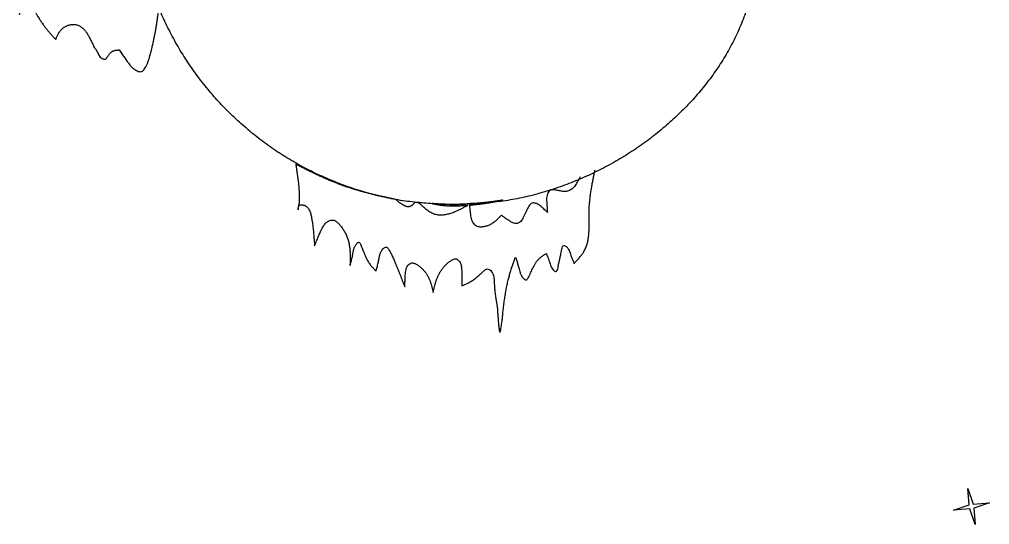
# Model space of a CAD drawing. Extents: x 21 to 206, y 32 to 218.
# Drawn here: x 47.4 to 168.2, y 31.7 to 94.6 of the extents above; entities that cross this region are included whole.
import ezdxf

# ---------------------------------------------------------------- set-up
doc = ezdxf.new("R2010")
doc.units = 0
doc.layers.add('Capa_1', color=7, linetype='CONTINUOUS')

msp = doc.modelspace()

# ---------------------------------------------------------------- linework, layer by layer
at = {"layer": 'Capa_1', "color": 7}
for p, q in [((135.893353, 91.935059), (135.893353, 91.935059)), ((131.455521, 85.563562), (131.455521, 85.563562)), ((82.241921, 71.574819), (82.241921, 71.574819)), ((106.711417, 60.085302), (106.927492, 58.887533)), ((165.686698, 34.196016), (165.535652, 36.249126)), ((165.535652, 36.249126), (166.185875, 34.295866)), ((163.733446, 33.545804), (165.686698, 34.196016)), ((166.185875, 34.295866), (168.238963, 34.446911)), ((168.238963, 34.446911), (166.285712, 33.796699)), ((165.786534, 33.696849), (163.733446, 33.545804)), ((166.436757, 31.743589), (165.786534, 33.696849)), ((166.285712, 33.796699), (166.436757, 31.743589))]:
    msp.add_line(p, q, dxfattribs=at)
for points, knots in [([(101.58415, 71.5293), (100.805123, 71.570122), (99.248447, 71.651694), (96.918754, 71.831165), (94.599731, 72.125609), (92.305777, 72.592004), (90.044074, 73.212019), (87.822488, 73.967092), (85.645501, 74.840088), (83.522525, 75.833145), (81.483113, 76.9372), (79.534103, 78.149524), (77.677948, 79.459677), (75.899737, 80.874048), (74.204633, 82.386653), (72.598099, 83.992534), (71.085149, 85.687131), (69.671134, 87.465527), (68.361296, 89.322358), (67.148335, 91.2725), (66.042031, 93.312839), (65.048488, 95.437209), (64.180735, 97.615978), (63.440221, 99.841121), (62.828939, 102.105213), (62.349409, 104.397986), (62.002919, 106.711713), (61.791446, 109.03828), (61.729516, 110.982929), (61.750085, 112.536911), (61.799993, 113.699847), (61.884383, 114.860008), (62.003016, 116.016483), (62.155534, 117.168314), (62.34177, 118.31502), (62.561478, 119.455604), (62.814348, 120.589107), (63.099386, 121.711838), (63.416008, 122.822938), (63.763572, 123.921596), (64.142607, 125.009956), (64.552779, 126.087128), (64.993779, 127.152213), (65.465238, 128.204198), (65.966825, 129.242184), (66.498221, 130.265256), (67.060635, 131.275246), (67.654019, 132.271062), (68.278029, 133.251746), (68.930422, 134.213774), (69.610574, 135.156366), (70.317882, 136.078742), (71.051732, 136.980133), (71.811512, 137.85977), (72.596611, 138.716872), (73.406422, 139.550672), (74.240329, 140.360383), (75.097535, 141.145394), (75.977258, 141.905102), (76.878715, 142.6389), (77.801125, 143.346188), (78.743697, 144.026352), (79.705651, 144.678787), (80.686202, 145.302892), (81.681816, 145.896418), (82.691535, 146.459033), (83.71429, 146.990651), (84.752, 147.492465), (85.803769, 147.964111), (86.868709, 148.405219), (87.945927, 148.815421), (89.034534, 149.19435), (90.133637, 149.541639), (91.245436, 149.857796), (92.369114, 150.142135), (93.50376, 150.394206), (94.645292, 150.613093), (95.792727, 150.798668), (96.945091, 150.950797), (98.101393, 151.069354), (99.26066, 151.154203), (100.421908, 151.205219), (101.584159, 151.222271), (102.746419, 151.205221), (103.907692, 151.154206), (105.066984, 151.069359), (106.223312, 150.950806), (107.375701, 150.798678), (108.523137, 150.613107), (109.664645, 150.394222), (110.79924, 150.142152), (111.922833, 149.857811), (113.034511, 149.541637), (114.13346, 149.19434), (115.221935, 148.815394), (116.299045, 148.405173), (117.363907, 147.964056), (118.41569, 147.492396), (119.453513, 146.990566), (120.476492, 146.458948), (121.486562, 145.896357), (122.482667, 145.30289), (123.463823, 144.678828), (124.426314, 144.026472), (125.369331, 143.346397), (126.292052, 142.639148), (127.193486, 141.905408), (128.072813, 141.14575), (128.929186, 140.360738), (129.761748, 139.550921), (130.569634, 138.716874), (131.352417, 137.859598), (132.11005, 136.979646), (132.842097, 136.077942), (133.548198, 135.155442), (134.228304, 134.212687), (134.88206, 133.250557), (135.509159, 132.269929), (136.107629, 131.274528), (136.677466, 130.26538), (137.217571, 129.242891), (137.727535, 128.205859), (138.206055, 127.154735), (138.651618, 126.089967), (139.062292, 125.012947), (139.436561, 123.924432), (139.772783, 122.825328), (140.070211, 121.712774), (140.326638, 120.587729), (140.5462, 119.452564), (140.733152, 118.310139), (140.891925, 117.162111), (141.027157, 116.009744), (141.143639, 114.853881), (141.246147, 113.695212), (141.339337, 112.534258), (141.398311, 111.760046), (141.427798, 111.372936)], [0, 0, 0, 0, 2.340259, 4.676377, 7.00847, 9.348231, 11.692645, 14.039333, 16.383711, 18.725742, 21.066731, 23.336723, 25.60763, 27.878846, 30.149374, 32.41958, 34.689757, 36.960835, 39.231956, 41.502985, 43.846706, 46.190641, 48.534607, 50.878397, 53.222136, 55.566209, 57.901674, 60.236805, 62.570817, 63.734809, 64.898585, 66.062302, 67.223978, 68.38571, 69.547456, 70.708672, 71.86987, 73.031062, 74.183224, 75.335389, 76.487556, 77.64017, 78.792784, 79.9454, 81.09809, 82.250778, 83.403461, 84.56567, 85.727888, 86.890108, 88.052297, 89.214483, 90.376671, 91.538835, 92.700998, 93.863158, 95.025334, 96.187516, 97.3497, 98.511904, 99.674107, 100.836312, 101.998471, 103.160627, 104.322776, 105.475281, 106.62779, 107.780301, 108.932824, 110.085345, 111.237866, 112.390374, 113.542879, 114.69538, 115.857519, 117.019664, 118.181811, 119.34401, 120.506207, 121.668405, 122.830612, 123.992816, 125.155015, 126.31724, 127.479471, 128.641702, 129.803926, 130.966147, 132.128371, 133.290469, 134.452565, 135.614652, 136.76701, 137.919371, 139.071733, 140.224187, 141.376639, 142.529092, 143.6818, 144.834508, 145.987215, 147.149852, 148.312496, 149.475143, 150.637567, 151.79999, 152.962418, 154.12399, 155.285556, 156.447106, 157.607823, 158.768552, 159.929286, 161.090853, 162.252415, 163.413965, 164.577795, 165.741632, 166.9055, 168.06174, 169.217949, 170.374146, 171.528155, 172.682185, 173.836277, 174.985523, 176.134715, 177.283722, 178.439613, 179.595674, 180.751788, 181.912061, 183.072242, 184.232415, 185.397097, 186.561767, 187.72646, 187.72646, 187.72646, 187.72646]), ([(141.427798, 111.372936), (141.306517, 110.594911), (141.063963, 109.038912), (140.681572, 106.707808), (140.264309, 104.39512), (139.79488, 102.104827), (139.253716, 99.842566), (138.621243, 97.615435), (137.88044, 95.433634), (137.017661, 93.309909), (136.02053, 91.263229), (134.87913, 89.31126), (133.611456, 87.457081), (132.215365, 85.681185), (130.701108, 83.988513), (129.077022, 82.38368), (127.357468, 80.874231), (125.55092, 79.461885), (123.663294, 78.151548), (121.689216, 76.940716), (119.632715, 75.836472), (117.499674, 74.842014), (115.318294, 73.967447), (113.097293, 73.211593), (110.841085, 72.591373), (108.552591, 72.124509), (106.238909, 71.830139), (103.91455, 71.651095), (102.361414, 71.569923), (101.58415, 71.5293)], [0, 0, 0, 0, 2.362262, 4.72437, 7.086619, 9.411902, 11.737191, 14.063286, 16.354991, 18.646191, 20.93571, 23.178808, 25.423566, 27.668809, 29.950951, 32.232535, 34.514352, 36.811393, 39.108165, 41.404218, 43.755179, 46.106937, 48.460949, 50.802343, 53.14157, 55.476109, 57.802809, 60.133573, 62.468516, 62.468516, 62.468516, 62.468516]), ([(47.432124, 95.25117), (47.458909, 95.333692), (47.512264, 95.498072), (47.592867, 95.742632), (47.669992, 95.969561), (47.744789, 96.180411), (47.827886, 96.377122), (47.920706, 96.54832), (48.016429, 96.691351), (48.109205, 96.794871), (48.236158, 96.869987), (48.400136, 96.841549), (48.551678, 96.742161), (48.726204, 96.584984), (48.90423, 96.379584), (49.069581, 96.128034), (49.221176, 95.858872), (49.384832, 95.575153), (49.562344, 95.274929), (49.763799, 94.943095), (49.989451, 94.583604), (50.243156, 94.200227), (50.494482, 93.844865), (50.743764, 93.517021), (50.987711, 93.214302), (51.231923, 92.926275), (51.474515, 92.651968), (51.713009, 92.389426), (51.873135, 92.215493), (51.953191, 92.128533)], [0, 0, 0, 0, 0.260281, 0.51847, 0.77249, 0.979311, 1.189565, 1.412383, 1.562637, 1.704579, 1.82881, 1.985381, 2.17032, 2.369983, 2.688305, 2.982764, 3.27151, 3.615016, 3.965359, 4.317816, 4.779588, 5.2386, 5.696818, 6.085074, 6.47397, 6.86302, 7.217836, 7.57249, 7.927086, 7.927086, 7.927086, 7.927086]), ([(59.849348, 90.832625), (59.96295, 90.673259), (60.189658, 90.355222), (60.528291, 89.879758), (60.84188, 89.438732), (61.131568, 89.030236), (61.436337, 88.671442), (61.761436, 88.400261), (62.078399, 88.216151), (62.354616, 88.115817), (62.635928, 88.116201), (62.860463, 88.265852), (63.026533, 88.474544), (63.185776, 88.746639), (63.338032, 89.060811), (63.474163, 89.412455), (63.592514, 89.779447), (63.705483, 90.165639), (63.814659, 90.572642), (63.928319, 91.027577), (64.045622, 91.527924), (64.16417, 92.073344), (64.269713, 92.598626), (64.363851, 93.104236), (64.448262, 93.590012), (64.525722, 94.066247), (64.597124, 94.532532), (64.664154, 94.98852), (64.707925, 95.292609), (64.729809, 95.444644)], [0, 0, 0, 0, 0.587134, 1.17171, 1.751168, 2.210634, 2.673909, 3.15958, 3.472266, 3.769589, 4.035384, 4.278867, 4.548868, 4.832177, 5.222999, 5.595135, 5.962378, 6.379543, 6.802163, 7.226461, 7.786254, 8.343836, 8.900854, 9.393527, 9.886693, 10.379989, 10.840979, 11.301842, 11.762649, 11.762649, 11.762649, 11.762649]), ([(51.953191, 92.128533), (51.977413, 92.185211), (52.025855, 92.298562), (52.100375, 92.467805), (52.178056, 92.634293), (52.260535, 92.797113), (52.349725, 92.955005), (52.447826, 93.107003), (52.556326, 93.251204), (52.675654, 93.385853), (52.80662, 93.509265), (52.949347, 93.618952), (53.101599, 93.715113), (53.26184, 93.798376), (53.428487, 93.869066), (53.600655, 93.926785), (53.773953, 93.970408), (53.947083, 94.000627), (54.119037, 94.015144), (54.356901, 94.009662), (54.657347, 93.941498), (54.995495, 93.780499), (55.314906, 93.549875), (55.600317, 93.253413), (55.849276, 92.905408), (56.07535, 92.520289), (56.293976, 92.109191), (56.508294, 91.675019), (56.646587, 91.383827), (56.715691, 91.23832)], [0, 0, 0, 0, 0.184909, 0.369806, 0.554745, 0.735998, 0.91723, 1.09853, 1.278322, 1.45809, 1.637641, 1.817329, 1.997242, 2.177186, 2.358494, 2.53976, 2.721392, 2.894107, 3.066474, 3.238254, 3.606331, 3.980102, 4.355013, 4.782268, 5.208436, 5.635874, 6.121211, 6.605047, 7.088298, 7.088298, 7.088298, 7.088298]), ([(56.715691, 91.23832), (56.77287, 91.143453), (56.887346, 90.953527), (57.057271, 90.66689), (57.210851, 90.398988), (57.347194, 90.150361), (57.497619, 89.936309), (57.674676, 89.785952), (57.851896, 89.700858), (58.003852, 89.66402), (58.143508, 89.682499), (58.240258, 89.75648), (58.309059, 89.841872), (58.375808, 89.943454), (58.447482, 90.051362), (58.524409, 90.163803), (58.602926, 90.273818), (58.684502, 90.382371), (58.773611, 90.485823), (58.867832, 90.573214), (58.966643, 90.641236), (59.065319, 90.693368), (59.169461, 90.735008), (59.277595, 90.766333), (59.388285, 90.789021), (59.501377, 90.805262), (59.61631, 90.816989), (59.732789, 90.825626), (59.810495, 90.830292), (59.849348, 90.832625)], [0, 0, 0, 0, 0.332297, 0.665271, 0.999653, 1.258609, 1.516012, 1.780447, 1.94447, 2.102169, 2.2451, 2.348287, 2.459076, 2.573437, 2.712752, 2.847759, 2.982109, 3.118225, 3.254998, 3.391256, 3.502426, 3.613905, 3.725392, 3.838312, 3.951181, 4.064098, 4.180934, 4.297703, 4.414472, 4.414472, 4.414472, 4.414472]), ([(94.269938, 72.231892), (94.110047, 72.26523), (93.790266, 72.331905), (93.310758, 72.432704), (92.831655, 72.535061), (92.353131, 72.639763), (91.875372, 72.747589), (91.398548, 72.859333), (90.922882, 72.975766), (90.448623, 73.097655), (89.976136, 73.225728), (89.50572, 73.360735), (89.037471, 73.502622), (88.571296, 73.651399), (88.107302, 73.807033), (87.645585, 73.969485), (87.186362, 74.138681), (86.729733, 74.314586), (86.275801, 74.497163), (85.824488, 74.686464), (85.375901, 74.882465), (84.929805, 75.084399), (84.486028, 75.291468), (84.044285, 75.502916), (83.604267, 75.718006), (83.165609, 75.936011), (82.727965, 76.156207), (82.290982, 76.377869), (81.999904, 76.526122), (81.854365, 76.600249)], [0, 0, 0, 0, 0.489988, 0.979975, 1.469962, 1.959731, 2.4495, 2.939275, 3.428938, 3.9186, 4.408252, 4.897503, 5.386762, 5.876023, 6.365468, 6.854911, 7.344356, 7.833617, 8.322876, 8.812125, 9.301779, 9.79144, 10.281105, 10.770879, 11.260647, 11.750416, 12.240404, 12.730391, 13.220379, 13.220379, 13.220379, 13.220379]), ([(81.854365, 76.600249), (81.864025, 76.533526), (81.883345, 76.400079), (81.912248, 76.199899), (81.941003, 75.999675), (81.969531, 75.799398), (81.997755, 75.599057), (82.025603, 75.398618), (82.052999, 75.198073), (82.07987, 74.99741), (82.105749, 74.799575), (82.130586, 74.604563), (82.154114, 74.412344), (82.176373, 74.220014), (82.197036, 74.027545), (82.215798, 73.834919), (82.232317, 73.642161), (82.246287, 73.449277), (82.257362, 73.256283), (82.264844, 73.072472), (82.268992, 72.89791), (82.270619, 72.732651), (82.270207, 72.567329), (82.268205, 72.401965), (82.264623, 72.236573), (82.259918, 72.071162), (82.254387, 71.905729), (82.248267, 71.740269), (82.243997, 71.629969), (82.241861, 71.574819)], [0, 0, 0, 0, 0.202257, 0.404513, 0.606769, 0.809089, 1.011409, 1.213729, 1.41618, 1.618633, 1.821088, 2.014741, 2.208393, 2.402046, 2.595577, 2.78911, 2.982647, 3.175956, 3.369261, 3.562557, 3.727814, 3.893077, 4.058342, 4.223772, 4.3892, 4.554629, 4.720202, 4.885775, 5.051348, 5.051348, 5.051348, 5.051348]), ([(117.236923, 75.027633), (117.188517, 74.934868), (117.091658, 74.749243), (116.941768, 74.47283), (116.788167, 74.209902), (116.62848, 73.962688), (116.454466, 73.738078), (116.258089, 73.544118), (116.039453, 73.390008), (115.80704, 73.278048), (115.56764, 73.214608), (115.331357, 73.203509), (115.10604, 73.223719), (114.881161, 73.261355), (114.6557, 73.304128), (114.427114, 73.349531), (114.209083, 73.391492), (114.002702, 73.427511), (113.811025, 73.440128), (113.610822, 73.405912), (113.429357, 73.281788), (113.285348, 73.096085), (113.163663, 72.848923), (113.08979, 72.547052), (113.075638, 72.206193), (113.096516, 71.841601), (113.121744, 71.450336), (113.150872, 71.032755), (113.171016, 70.754689), (113.181082, 70.615735)], [0, 0, 0, 0, 0.313906, 0.628128, 0.943218, 1.227235, 1.510517, 1.794016, 2.051845, 2.309465, 2.564205, 2.78895, 3.015448, 3.241773, 3.472747, 3.703915, 3.940897, 4.138922, 4.332078, 4.515386, 4.736645, 4.972617, 5.214466, 5.558437, 5.895932, 6.23441, 6.653793, 7.072221, 7.490178, 7.490178, 7.490178, 7.490178]), ([(116.490527, 64.262941), (116.54406, 64.317736), (116.651121, 64.42732), (116.810702, 64.592671), (116.96725, 64.758892), (117.119784, 64.926852), (117.267186, 65.097483), (117.407799, 65.271088), (117.540463, 65.448212), (117.663572, 65.629444), (117.830631, 65.907235), (118.010641, 66.299607), (118.169661, 66.813085), (118.276959, 67.350475), (118.339849, 67.904001), (118.36757, 68.469138), (118.372419, 69.039225), (118.367342, 69.614139), (118.362372, 70.193869), (118.367858, 70.773952), (118.394249, 71.353908), (118.439822, 71.933106), (118.502433, 72.506673), (118.580032, 73.074238), (118.669712, 73.635823), (118.769239, 74.194105), (118.876059, 74.749415), (118.987584, 75.302189), (119.063599, 75.670364), (119.101608, 75.854454)], [0, 0, 0, 0, 0.229812, 0.459605, 0.689386, 0.914789, 1.140213, 1.365744, 1.584875, 1.803917, 2.022728, 2.556819, 3.093853, 3.631996, 4.198469, 4.763547, 5.328694, 5.908588, 6.488356, 7.06795, 7.648671, 8.229632, 8.810638, 9.379348, 9.947993, 10.516626, 11.080529, 11.64443, 12.208349, 12.208349, 12.208349, 12.208349]), ([(82.241921, 71.574819), (82.239618, 71.568801), (82.235014, 71.556767), (82.228157, 71.538699), (82.221388, 71.52061), (82.214728, 71.502488), (82.208243, 71.484309), (82.201946, 71.466074), (82.195916, 71.447758), (82.190173, 71.429361), (82.184311, 71.409307), (82.178478, 71.38756), (82.172793, 71.364103), (82.167611, 71.340511), (82.162916, 71.316801), (82.158647, 71.292994), (82.154798, 71.269107), (82.151282, 71.245161), (82.148112, 71.221158), (82.145036, 71.195309), (82.142026, 71.167617), (82.139162, 71.138081), (82.136629, 71.108511), (82.134237, 71.078982), (82.132167, 71.049279), (82.130362, 71.020157), (82.128194, 70.988841), (82.127547, 70.965718), (82.122574, 70.916148), (82.131249, 70.956055), (82.136375, 70.974263), (82.142181, 70.997324), (82.147727, 71.019103), (82.153244, 71.041248), (82.158641, 71.063324), (82.163905, 71.085455), (82.168999, 71.107618), (82.174034, 71.130336), (82.178972, 71.15361), (82.183787, 71.177444), (82.188399, 71.201321), (82.192818, 71.225236), (82.197055, 71.249186), (82.201088, 71.273169), (82.204991, 71.297178), (82.208726, 71.321216), (82.212389, 71.345739), (82.215979, 71.37074), (82.219515, 71.396217), (82.222926, 71.421706), (82.226238, 71.447208), (82.229473, 71.47272), (82.232655, 71.498238), (82.235784, 71.523761), (82.238861, 71.54929), (82.240908, 71.56631), (82.241932, 71.574819)], [0, 0, 0, 0, 0.019332, 0.038653, 0.057976, 0.077274, 0.096574, 0.115878, 0.135149, 0.15442, 0.173692, 0.197824, 0.22196, 0.246096, 0.270282, 0.294467, 0.318651, 0.342864, 0.367074, 0.391281, 0.420958, 0.450635, 0.48031, 0.509965, 0.539612, 0.569259, 0.598902, 0.62854, 0.658178, 0.680918, 0.703673, 0.726428, 0.749174, 0.771923, 0.794672, 0.817409, 0.840153, 0.862898, 0.887214, 0.911528, 0.935844, 0.960168, 0.984489, 1.008807, 1.033129, 1.057458, 1.081788, 1.107512, 1.133231, 1.15895, 1.184661, 1.210379, 1.236098, 1.261809, 1.287523, 1.313237, 1.313237, 1.313237, 1.313237]), ([(82.24187, 71.574819), (82.271967, 71.573071), (82.332153, 71.569576), (82.422377, 71.563631), (82.511303, 71.556334), (82.598869, 71.5471), (82.684992, 71.535204), (82.768858, 71.52003), (82.850148, 71.501117), (82.928227, 71.477509), (83.045409, 71.431044), (83.191788, 71.33779), (83.346747, 71.183093), (83.480631, 70.995284), (83.589405, 70.780366), (83.673341, 70.544554), (83.738756, 70.296728), (83.794367, 70.039691), (83.842081, 69.774277), (83.888429, 69.476642), (83.935158, 69.147059), (83.981104, 68.785427), (84.021182, 68.432759), (84.056214, 68.089209), (84.087012, 67.754901), (84.114589, 67.425078), (84.139481, 67.099802), (84.162559, 66.77915), (84.177455, 66.565348), (84.184902, 66.458447)], [0, 0, 0, 0, 0.090443, 0.180862, 0.271253, 0.358102, 0.444985, 0.532016, 0.613696, 0.695243, 0.776496, 0.991359, 1.20987, 1.429786, 1.680627, 1.929908, 2.179352, 2.449125, 2.71868, 2.988233, 3.352755, 3.717284, 4.081816, 4.41754, 4.753258, 5.088974, 5.410453, 5.731933, 6.053415, 6.053415, 6.053415, 6.053415]), ([(96.72009, 71.861472), (96.693891, 71.833693), (96.641499, 71.77814), (96.561861, 71.695799), (96.482046, 71.617336), (96.401357, 71.543591), (96.318388, 71.476295), (96.232475, 71.41776), (96.143734, 71.369605), (96.053018, 71.333383), (95.960831, 71.31133), (95.869139, 71.305228), (95.780078, 71.311115), (95.689489, 71.326918), (95.598272, 71.351341), (95.507012, 71.383614), (95.416935, 71.421939), (95.327696, 71.465039), (95.239219, 71.512363), (95.144655, 71.567141), (95.044186, 71.629466), (94.938291, 71.699855), (94.835801, 71.772353), (94.736531, 71.846545), (94.640155, 71.921885), (94.545684, 71.998476), (94.452818, 72.075896), (94.3612, 72.153691), (94.300359, 72.205831), (94.269938, 72.2319)], [0, 0, 0, 0, 0.114553, 0.229087, 0.343636, 0.450274, 0.556912, 0.663858, 0.76168, 0.859241, 0.956107, 1.044719, 1.133871, 1.223266, 1.320179, 1.416818, 1.513423, 1.613714, 1.714026, 1.814365, 1.941521, 2.068653, 2.195774, 2.31809, 2.440412, 2.562737, 2.682929, 2.803118, 2.923308, 2.923308, 2.923308, 2.923308]), ([(97.203506, 71.789255), (97.197532, 71.790107), (97.185585, 71.791812), (97.16767, 71.794412), (97.149756, 71.797027), (97.131833, 71.799575), (97.113921, 71.802196), (97.096009, 71.804816), (97.078087, 71.80737), (97.060177, 71.810013), (97.04227, 71.812666), (97.024349, 71.815226), (97.006447, 71.817909), (96.98855, 71.820603), (96.970631, 71.823165), (96.952736, 71.825906), (96.934829, 71.82861), (96.916938, 71.8314), (96.89903, 71.834047), (96.881122, 71.836697), (96.86324, 71.839515), (96.845337, 71.842196), (96.827436, 71.844888), (96.809554, 71.847709), (96.791656, 71.85043), (96.773761, 71.853165), (96.755877, 71.855982), (96.737981, 71.858719), (96.726053, 71.860556), (96.72009, 71.861475)], [0, 0, 0, 0, 0.018101, 0.036205, 0.054309, 0.072411, 0.090514, 0.108617, 0.126719, 0.144823, 0.162928, 0.181029, 0.199131, 0.217234, 0.235323, 0.253434, 0.271546, 0.289653, 0.307754, 0.325854, 0.343962, 0.362061, 0.380162, 0.39827, 0.416371, 0.434471, 0.45258, 0.470683, 0.488784, 0.488784, 0.488784, 0.488784]), ([(103.27073, 71.492151), (103.212583, 71.45931), (103.09629, 71.39363), (102.921524, 71.295681), (102.745593, 71.1986), (102.568181, 71.102984), (102.389008, 71.009423), (102.207133, 70.918168), (102.022287, 70.829888), (101.834286, 70.745142), (101.623621, 70.656304), (101.38935, 70.565995), (101.13039, 70.478033), (100.869169, 70.402399), (100.605956, 70.340349), (100.34085, 70.294429), (100.077166, 70.267691), (99.81634, 70.261781), (99.560476, 70.27898), (99.302125, 70.324131), (99.045667, 70.403327), (98.794022, 70.513134), (98.549325, 70.648544), (98.312501, 70.80596), (98.083103, 70.981637), (97.859485, 71.171198), (97.63908, 71.371057), (97.420097, 71.578921), (97.275706, 71.719141), (97.203506, 71.789255)], [0, 0, 0, 0, 0.20034, 0.400679, 0.601024, 0.803152, 1.005277, 1.207395, 1.413574, 1.619765, 1.825992, 2.099398, 2.372805, 2.646214, 2.91494, 3.183693, 3.452801, 3.709298, 3.965489, 4.220933, 4.494301, 4.768601, 5.043213, 5.332254, 5.620899, 5.909548, 6.211477, 6.513366, 6.815292, 6.815292, 6.815292, 6.815292]), ([(103.520982, 71.674049), (103.491993, 71.672337), (103.434014, 71.668912), (103.347044, 71.663801), (103.260072, 71.65874), (103.173096, 71.653754), (103.086115, 71.648868), (102.999126, 71.644108), (102.91213, 71.639499), (102.825124, 71.635068), (102.738109, 71.630865), (102.651085, 71.626855), (102.564051, 71.623095), (102.477007, 71.619537), (102.389952, 71.616237), (102.302889, 71.613137), (102.215818, 71.610299), (102.128744, 71.607603), (102.041659, 71.605251), (101.95457, 71.603076), (101.867473, 71.601201), (101.780373, 71.599436), (101.69327, 71.597836), (101.606162, 71.596481), (101.519054, 71.595117), (101.431942, 71.594033), (101.344829, 71.592814), (101.257718, 71.592044), (101.170801, 71.589882), (101.084134, 71.593343), (100.997664, 71.59538), (100.911197, 71.597837), (100.824735, 71.600365), (100.738272, 71.602867), (100.651814, 71.605512), (100.565364, 71.608403), (100.478918, 71.611373), (100.39248, 71.614573), (100.306052, 71.618013), (100.219633, 71.621659), (100.133224, 71.625524), (100.046825, 71.629623), (99.960437, 71.633958), (99.87406, 71.638509), (99.787696, 71.643277), (99.701345, 71.648277), (99.615008, 71.653527), (99.528682, 71.658973), (99.442369, 71.664639), (99.356067, 71.670469), (99.269775, 71.676441), (99.183492, 71.682541), (99.097216, 71.68874), (99.010945, 71.695015), (98.924677, 71.70134), (98.867166, 71.705573), (98.83841, 71.70769)], [0, 0, 0, 0, 0.08712, 0.17424, 0.26136, 0.348478, 0.435596, 0.522714, 0.609833, 0.696952, 0.784069, 0.871184, 0.958299, 1.045416, 1.132534, 1.219651, 1.306768, 1.393885, 1.481, 1.568116, 1.655233, 1.742351, 1.82947, 1.916588, 2.003707, 2.090825, 2.177946, 2.265066, 2.352185, 2.438685, 2.525184, 2.611685, 2.698185, 2.784683, 2.871181, 2.95768, 3.044177, 3.130674, 3.217171, 3.303666, 3.390161, 3.476657, 3.563154, 3.649651, 3.736145, 3.822641, 3.909138, 3.995635, 4.082134, 4.168633, 4.255131, 4.34163, 4.428128, 4.514626, 4.601126, 4.687626, 4.687626, 4.687626, 4.687626]), ([(98.83841, 71.707661), (98.885874, 71.698319), (98.9808, 71.679636), (99.123243, 71.651877), (99.265746, 71.624668), (99.408359, 71.59828), (99.551124, 71.572976), (99.694081, 71.54904), (99.837256, 71.526737), (99.980671, 71.506362), (100.131247, 71.4873), (100.289037, 71.470263), (100.454011, 71.455511), (100.619285, 71.443597), (100.784795, 71.434348), (100.950489, 71.427554), (101.116284, 71.423039), (101.282149, 71.420608), (101.448054, 71.420075), (101.620105, 71.421154), (101.79828, 71.424289), (101.982567, 71.429064), (102.166775, 71.435339), (102.3509, 71.44288), (102.534945, 71.451452), (102.718942, 71.460839), (102.902895, 71.470897), (103.086819, 71.481356), (103.209426, 71.488472), (103.27073, 71.492029)], [0, 0, 0, 0, 0.145121, 0.290243, 0.435366, 0.580353, 0.725341, 0.870332, 1.015185, 1.160036, 1.304882, 1.470499, 1.636125, 1.801755, 1.967584, 2.133411, 2.299236, 2.465141, 2.631044, 2.796947, 2.981295, 3.165642, 3.349989, 3.534233, 3.718477, 3.90272, 4.08694, 4.27116, 4.455382, 4.455382, 4.455382, 4.455382]), ([(103.523237, 71.51091), (103.572201, 71.515916), (103.67013, 71.525926), (103.817013, 71.54104), (103.963874, 71.556328), (104.110701, 71.5719), (104.257486, 71.587819), (104.404219, 71.604194), (104.550886, 71.621118), (104.697476, 71.638672), (104.84636, 71.65725), (104.997518, 71.676976), (105.15094, 71.697895), (105.304249, 71.719659), (105.457448, 71.742222), (105.610529, 71.765594), (105.763492, 71.789728), (105.916338, 71.814594), (106.069066, 71.840175), (106.223618, 71.866782), (106.38, 71.8944), (106.538193, 71.92301), (106.696341, 71.952183), (106.854193, 71.981786), (107.012743, 72.011922), (107.168342, 72.041868), (107.334689, 72.073939), (107.460726, 72.099131), (107.732965, 72.149892), (107.468905, 72.106939), (107.346087, 72.088688), (107.186485, 72.064176), (107.036703, 72.041598), (106.884233, 72.018892), (106.732413, 71.996706), (106.580336, 71.974953), (106.428234, 71.953761), (106.276045, 71.933173), (106.123778, 71.913242), (105.971413, 71.894045), (105.818932, 71.875633), (105.666342, 71.858052), (105.513705, 71.841114), (105.361092, 71.824584), (105.208494, 71.808245), (105.055689, 71.792894), (104.902434, 71.779356), (104.74884, 71.76844), (104.595672, 71.757084), (104.44372, 71.742199), (104.293096, 71.72056), (104.140189, 71.703228), (103.980903, 71.702692), (103.8222, 71.72577), (103.664142, 71.739867), (103.563822, 71.702328), (103.523559, 71.673492), (103.522812, 71.672823), (103.522146, 71.672065), (103.521293, 71.671525), (103.520556, 71.670845), (103.51989, 71.670091), (103.51905, 71.669564), (103.518337, 71.668949), (103.517456, 71.66833), (103.516475, 71.667633), (103.515357, 71.666959), (103.514365, 71.666105), (103.513269, 71.665375), (103.512121, 71.664681), (103.51098, 71.663821), (103.50969, 71.662995), (103.508476, 71.661886), (103.507319, 71.660646), (103.505969, 71.659541), (103.50483, 71.658214), (103.503745, 71.657011), (103.50286, 71.655773), (103.501811, 71.654726), (103.500703, 71.653985), (103.499703, 71.653721), (103.498972, 71.653539), (103.498508, 71.653882), (103.498329, 71.654256), (103.498268, 71.654645), (103.498238, 71.655096), (103.498172, 71.655566), (103.498087, 71.656034), (103.498034, 71.656505), (103.498002, 71.656976), (103.49798, 71.657446), (103.497967, 71.657872), (103.497922, 71.658293), (103.497885, 71.658671), (103.497825, 71.659046), (103.497772, 71.659422), (103.497727, 71.6598), (103.497662, 71.660176), (103.497579, 71.66055), (103.497518, 71.660929), (103.497415, 71.661346), (103.497352, 71.661775), (103.497249, 71.662242), (103.497195, 71.662672), (103.497098, 71.663089), (103.497049, 71.663468), (103.496979, 71.663842), (103.49693, 71.664219), (103.496903, 71.664596), (103.496885, 71.665425), (103.4972, 71.666707), (103.498117, 71.66824), (103.499519, 71.669696), (103.501495, 71.670697), (103.503735, 71.671476), (103.506274, 71.672053), (103.508974, 71.672889), (103.511898, 71.673798), (103.514057, 71.674783), (103.515676, 71.675387), (103.516649, 71.675857), (103.517516, 71.676422), (103.518382, 71.676745), (103.519081, 71.67716), (103.519795, 71.67731), (103.520421, 71.677243), (103.520919, 71.677078), (103.52128, 71.676799), (103.521379, 71.676451), (103.521404, 71.676166), (103.521406, 71.675847), (103.521385, 71.67549), (103.521358, 71.675113), (103.521311, 71.674736), (103.521236, 71.674362), (103.521181, 71.673983), (103.521124, 71.673727), (103.521098, 71.673608)], [0, 0, 0, 0, 0.147657, 0.295316, 0.442976, 0.590622, 0.738267, 0.885913, 1.033551, 1.181188, 1.328825, 1.483664, 1.638505, 1.793346, 1.948201, 2.103056, 2.25791, 2.412765, 2.56762, 2.722474, 2.883243, 3.044014, 3.204787, 3.365556, 3.526324, 3.687093, 3.847864, 4.008636, 4.169408, 4.323, 4.476592, 4.630183, 4.783767, 4.937351, 5.090937, 5.244521, 5.398103, 5.551681, 5.705238, 5.858801, 6.012387, 6.166003, 6.319597, 6.473109, 6.626517, 6.780008, 6.933825, 7.088053, 7.241942, 7.394599, 7.545954, 7.698413, 7.856099, 8.021686, 8.180358, 8.326907, 8.327871, 8.328826, 8.329912, 8.330876, 8.331831, 8.332917, 8.333875, 8.334783, 8.33574, 8.337103, 8.338394, 8.33965, 8.341016, 8.342338, 8.343674, 8.345299, 8.346924, 8.348591, 8.350383, 8.352139, 8.353828, 8.355242, 8.356691, 8.35827, 8.359133, 8.359836, 8.360388, 8.360694, 8.361066, 8.361558, 8.362054, 8.362489, 8.362983, 8.363476, 8.363905, 8.364397, 8.364754, 8.365174, 8.365533, 8.365892, 8.366314, 8.366675, 8.367037, 8.367463, 8.367827, 8.368326, 8.368762, 8.36926, 8.369623, 8.370046, 8.370406, 8.370765, 8.371184, 8.371539, 8.373252, 8.37504, 8.376857, 8.379235, 8.381596, 8.383973, 8.387034, 8.390076, 8.393148, 8.394141, 8.395259, 8.396384, 8.397231, 8.398021, 8.39881, 8.399367, 8.399889, 8.400383, 8.400646, 8.400947, 8.401245, 8.401601, 8.40202, 8.402379, 8.40274, 8.403164, 8.403527, 8.403527, 8.403527, 8.403527]), ([(107.450097, 70.265147), (107.397277, 70.20914), (107.291641, 70.097127), (107.131344, 69.930828), (106.967488, 69.7681), (106.798432, 69.610839), (106.622673, 69.461184), (106.437214, 69.320237), (106.240851, 69.19101), (106.033733, 69.07553), (105.840891, 68.987185), (105.665885, 68.921696), (105.511383, 68.873934), (105.356124, 68.835778), (105.2006, 68.807119), (105.044889, 68.788865), (104.893098, 68.782127), (104.746374, 68.786668), (104.606593, 68.805098), (104.431358, 68.853561), (104.2348, 68.968734), (104.044305, 69.160431), (103.881225, 69.404579), (103.759336, 69.69459), (103.680867, 70.018809), (103.630036, 70.366808), (103.588263, 70.735219), (103.55345, 71.123156), (103.533304, 71.381713), (103.523237, 71.51091)], [0, 0, 0, 0, 0.230957, 0.4619, 0.692901, 0.923669, 1.154408, 1.385145, 1.622048, 1.859009, 2.095887, 2.257629, 2.419287, 2.580753, 2.736992, 2.89342, 3.050706, 3.192395, 3.333313, 3.472728, 3.735435, 4.005248, 4.277487, 4.611512, 4.943126, 5.275721, 5.666109, 6.055364, 6.444132, 6.444132, 6.444132, 6.444132]), ([(113.181082, 70.615721), (113.104658, 70.687364), (112.951859, 70.830604), (112.721516, 71.044023), (112.501775, 71.242884), (112.291948, 71.426687), (112.079775, 71.583478), (111.864602, 71.696419), (111.655725, 71.763883), (111.466644, 71.790585), (111.246237, 71.766779), (111.027328, 71.614606), (110.853757, 71.366512), (110.697525, 71.065119), (110.539593, 70.738565), (110.376829, 70.389589), (110.220534, 70.059073), (110.064211, 69.746782), (109.883582, 69.477778), (109.657645, 69.297918), (109.418502, 69.237489), (109.203714, 69.235394), (108.967117, 69.276107), (108.721832, 69.367989), (108.477386, 69.507758), (108.233011, 69.677731), (107.978479, 69.863293), (107.713329, 70.063249), (107.537813, 70.19786), (107.450097, 70.265133)], [0, 0, 0, 0, 0.314261, 0.628323, 0.942022, 1.20337, 1.464964, 1.731725, 1.928355, 2.120716, 2.301627, 2.579956, 2.88577, 3.204829, 3.597762, 3.974058, 4.359956, 4.69471, 5.021129, 5.327085, 5.533643, 5.749271, 5.967701, 6.250339, 6.53005, 6.810409, 7.143073, 7.475024, 7.806653, 7.806653, 7.806653, 7.806653]), ([(84.184902, 66.458455), (84.26266, 66.642676), (84.418301, 67.011414), (84.652402, 67.565125), (84.871437, 68.081544), (85.07521, 68.559836), (85.31012, 68.982304), (85.600961, 69.310163), (85.916051, 69.530945), (86.215101, 69.656559), (86.493259, 69.670199), (86.702799, 69.590081), (86.857975, 69.492148), (87.012889, 69.366988), (87.168742, 69.22414), (87.322367, 69.06348), (87.468592, 68.891269), (87.609006, 68.707401), (87.743313, 68.511689), (87.915738, 68.23209), (88.108884, 67.859367), (88.298044, 67.385709), (88.438685, 66.904611), (88.532825, 66.421307), (88.589771, 65.940865), (88.618265, 65.45807), (88.625279, 64.974831), (88.617938, 64.491965), (88.608268, 64.17025), (88.603432, 64.00939)], [0, 0, 0, 0, 0.599881, 1.200719, 1.803474, 2.282801, 2.760174, 3.247758, 3.582265, 3.907359, 4.210932, 4.388116, 4.572208, 4.759685, 4.984916, 5.206063, 5.426083, 5.662345, 5.899812, 6.137867, 6.64751, 7.156886, 7.66568, 8.148854, 8.632354, 9.116043, 9.599119, 10.081901, 10.564697, 10.564697, 10.564697, 10.564697]), ([(88.603444, 64.00939), (88.6488, 64.175794), (88.738877, 64.506268), (88.86384, 64.99858), (88.960398, 65.445651), (89.025803, 65.85227), (89.12628, 66.226945), (89.281042, 66.521147), (89.442309, 66.730621), (89.55689, 66.847476), (89.708678, 66.912792), (89.837053, 66.80049), (89.912788, 66.645313), (90.001143, 66.428143), (90.097723, 66.185236), (90.203143, 65.925497), (90.306835, 65.667744), (90.41361, 65.397256), (90.531453, 65.113018), (90.651491, 64.852815), (90.7743, 64.622336), (90.895022, 64.420887), (91.021169, 64.232346), (91.151568, 64.055735), (91.28421, 63.889798), (91.420256, 63.730667), (91.558404, 63.577721), (91.697001, 63.429669), (91.790251, 63.331818), (91.836872, 63.282896)], [0, 0, 0, 0, 0.517414, 1.027572, 1.523719, 1.888717, 2.263297, 2.681899, 2.87704, 3.051289, 3.180769, 3.316369, 3.50162, 3.70887, 4.015711, 4.287373, 4.549408, 4.849297, 5.159734, 5.472433, 5.708519, 5.942857, 6.1767, 6.388782, 6.601276, 6.813873, 7.016758, 7.219527, 7.422262, 7.422262, 7.422262, 7.422262]), ([(113.045432, 65.49934), (113.096289, 65.3708), (113.197688, 65.114513), (113.342651, 64.72948), (113.46306, 64.373643), (113.557222, 64.045676), (113.673136, 63.750542), (113.824968, 63.528884), (113.977052, 63.378925), (114.088702, 63.296682), (114.25204, 63.221294), (114.459039, 63.42892), (114.505616, 63.754722), (114.579954, 64.182149), (114.668041, 64.633498), (114.797256, 65.112032), (114.886569, 65.561928), (114.960495, 65.988947), (115.012148, 66.319035), (115.221185, 66.529068), (115.391956, 66.459681), (115.509496, 66.379633), (115.668135, 66.233231), (115.826953, 66.013415), (115.949535, 65.718337), (116.050434, 65.389086), (116.178054, 65.032411), (116.330699, 64.647313), (116.437159, 64.391286), (116.490527, 64.262941)], [0, 0, 0, 0, 0.414699, 0.826838, 1.234213, 1.541062, 1.850794, 2.181004, 2.339242, 2.486354, 2.604847, 2.834889, 3.19764, 3.609372, 4.130106, 4.578679, 5.094655, 5.507302, 5.873414, 6.112013, 6.23428, 6.384467, 6.545436, 6.876925, 7.189304, 7.499442, 7.910322, 8.325155, 8.742143, 8.742143, 8.742143, 8.742143]), ([(91.836872, 63.282896), (91.882735, 63.455394), (91.974098, 63.799023), (92.102773, 64.313112), (92.205996, 64.784292), (92.281664, 65.21519), (92.39477, 65.607896), (92.570683, 65.916358), (92.760254, 66.133074), (92.913628, 66.260513), (93.094558, 66.311044), (93.241251, 66.21988), (93.347043, 66.089832), (93.459533, 65.914738), (93.578164, 65.716572), (93.697642, 65.498802), (93.810807, 65.273381), (93.922909, 65.033568), (94.036399, 64.777908), (94.166923, 64.474434), (94.314391, 64.126507), (94.477213, 63.734475), (94.630017, 63.358163), (94.773501, 62.996545), (94.908508, 62.649633), (95.038485, 62.309849), (95.16373, 61.977623), (95.284851, 61.653287), (95.365247, 61.436984), (95.40544, 61.328846)], [0, 0, 0, 0, 0.535465, 1.066691, 1.589796, 1.981956, 2.379334, 2.809757, 3.034124, 3.239726, 3.407084, 3.551865, 3.725135, 3.911604, 4.174718, 4.418373, 4.656461, 4.931324, 5.212448, 5.495585, 5.922373, 6.346109, 6.769072, 7.140813, 7.513232, 7.885836, 8.232194, 8.578378, 8.924476, 8.924476, 8.924476, 8.924476]), ([(109.196846, 65.053965), (109.250477, 64.890803), (109.357146, 64.566283), (109.509473, 64.08192), (109.63615, 63.638914), (109.735606, 63.232987), (109.865169, 62.862074), (110.040793, 62.570135), (110.221539, 62.360313), (110.36063, 62.237923), (110.537505, 62.172603), (110.698101, 62.292856), (110.801249, 62.473546), (110.917632, 62.722093), (111.045229, 63.000781), (111.184978, 63.298963), (111.324654, 63.591573), (111.471803, 63.892764), (111.639148, 64.199832), (111.802232, 64.448981), (111.952892, 64.637567), (112.077404, 64.774342), (112.207271, 64.900163), (112.34142, 65.01562), (112.47806, 65.12219), (112.617823, 65.222532), (112.75953, 65.317742), (112.90203, 65.409285), (112.997633, 65.469322), (113.045432, 65.49934)], [0, 0, 0, 0, 0.515244, 1.024794, 1.523225, 1.897081, 2.278731, 2.697154, 2.910813, 3.105147, 3.25764, 3.425442, 3.645013, 3.888466, 4.245806, 4.565669, 4.876061, 5.218612, 5.571177, 5.924662, 6.110129, 6.29479, 6.479175, 6.652237, 6.825519, 6.998865, 7.168287, 7.33763, 7.506958, 7.506958, 7.506958, 7.506958]), ([(95.40544, 61.328846), (95.41499, 61.489293), (95.434108, 61.810476), (95.461751, 62.293038), (95.485463, 62.742057), (95.504933, 63.15668), (95.564242, 63.536729), (95.695202, 63.857256), (95.87245, 64.099376), (96.058343, 64.263677), (96.257771, 64.338506), (96.427877, 64.324009), (96.561915, 64.28397), (96.70219, 64.223558), (96.847515, 64.150834), (96.995398, 64.064838), (97.140314, 63.968936), (97.283486, 63.863037), (97.424728, 63.746839), (97.610818, 63.577444), (97.830584, 63.344211), (98.067125, 63.036148), (98.268659, 62.712036), (98.435443, 62.37626), (98.573512, 62.03471), (98.690593, 61.685324), (98.791594, 61.331034), (98.881688, 60.97392), (98.93809, 60.735027), (98.966291, 60.61558)], [0, 0, 0, 0, 0.482194, 0.965254, 1.450051, 1.831146, 2.210415, 2.598783, 2.856082, 3.10505, 3.335244, 3.469633, 3.610143, 3.753625, 3.927329, 4.097419, 4.266492, 4.448412, 4.631418, 4.814937, 5.203089, 5.590945, 5.978292, 6.346152, 6.714313, 7.082643, 7.451082, 7.81927, 8.187461, 8.187461, 8.187461, 8.187461]), ([(98.966291, 60.61558), (98.990935, 60.735927), (99.040223, 60.976619), (99.119216, 61.336677), (99.208859, 61.696796), (99.314312, 62.055178), (99.439745, 62.409465), (99.592156, 62.763554), (99.777555, 63.112838), (99.997273, 63.4539), (100.211667, 63.732019), (100.407598, 63.953588), (100.575055, 64.124901), (100.745063, 64.281979), (100.917506, 64.425597), (101.095233, 64.556724), (101.270035, 64.669352), (101.437258, 64.764663), (101.594582, 64.829718), (101.783982, 64.855931), (101.990485, 64.766321), (102.167007, 64.586051), (102.340571, 64.316559), (102.465697, 63.958827), (102.506664, 63.534086), (102.501264, 63.073646), (102.50469, 62.571903), (102.515963, 62.029208), (102.525978, 61.667407), (102.530986, 61.486481)], [0, 0, 0, 0, 0.368532, 0.737059, 1.105789, 1.481634, 1.857343, 2.232632, 2.637099, 3.042185, 3.448361, 3.689234, 3.929183, 4.166734, 4.383323, 4.602125, 4.828858, 5.00691, 5.178812, 5.337987, 5.566216, 5.820768, 6.087729, 6.522865, 6.942041, 7.361736, 7.904344, 8.447176, 8.99016, 8.99016, 8.99016, 8.99016]), ([(106.927492, 58.887533), (106.940086, 58.714446), (106.964887, 58.373581), (107.000817, 57.875599), (107.03218, 57.434285), (107.059442, 57.036777), (107.094157, 56.643501), (107.133111, 56.296253), (107.176145, 55.984437), (107.198039, 55.837746), (107.254293, 55.638883), (107.353058, 55.849206), (107.371073, 56.030175), (107.455651, 56.462534), (107.523042, 56.960792), (107.585421, 57.535322), (107.632921, 58.091825), (107.699017, 58.699496), (107.784179, 59.375935), (107.882976, 60.065004), (107.993756, 60.744618), (108.119303, 61.408221), (108.255322, 62.023697), (108.400623, 62.596202), (108.550362, 63.127898), (108.707505, 63.637618), (108.869524, 64.124632), (109.031612, 64.59002), (109.141779, 64.899346), (109.196846, 65.053965)], [0, 0, 0, 0, 0.520625, 1.025276, 1.49798, 1.847418, 2.221982, 2.676696, 2.917013, 3.12024, 3.22395, 3.329301, 3.582946, 3.895028, 4.585293, 5.124386, 5.62004, 6.262844, 6.957293, 7.665517, 8.351016, 9.022896, 9.691375, 10.241645, 10.79465, 11.348339, 11.841661, 12.334341, 12.826736, 12.826736, 12.826736, 12.826736]), ([(102.531, 61.486481), (102.593593, 61.512391), (102.718782, 61.564211), (102.905975, 61.643406), (103.093901, 61.726379), (103.281766, 61.81469), (103.468797, 61.909476), (103.656742, 62.013236), (103.84443, 62.127578), (104.031017, 62.253488), (104.217024, 62.392613), (104.40074, 62.545706), (104.583465, 62.708478), (104.758333, 62.86816), (104.929613, 63.021829), (105.101016, 63.172307), (105.26373, 63.312019), (105.414935, 63.439089), (105.556641, 63.534323), (105.734606, 63.593606), (105.942377, 63.524698), (106.123057, 63.362546), (106.320359, 63.101747), (106.477872, 62.736192), (106.543097, 62.285916), (106.558506, 61.794259), (106.59446, 61.255649), (106.649044, 60.67052), (106.690615, 60.280482), (106.711417, 60.085302)], [0, 0, 0, 0, 0.203231, 0.406469, 0.609757, 0.819474, 1.029153, 1.238683, 1.46337, 1.688245, 1.913721, 2.159906, 2.405413, 2.647811, 2.870321, 3.095746, 3.331992, 3.513917, 3.687639, 3.843725, 4.057262, 4.303806, 4.566232, 5.033736, 5.47867, 5.923463, 6.509703, 7.097581, 7.686432, 7.686432, 7.686432, 7.686432])]:
    msp.add_open_spline(points, degree=3, knots=knots, dxfattribs=at)

doc.saveas('drawing.dxf')
